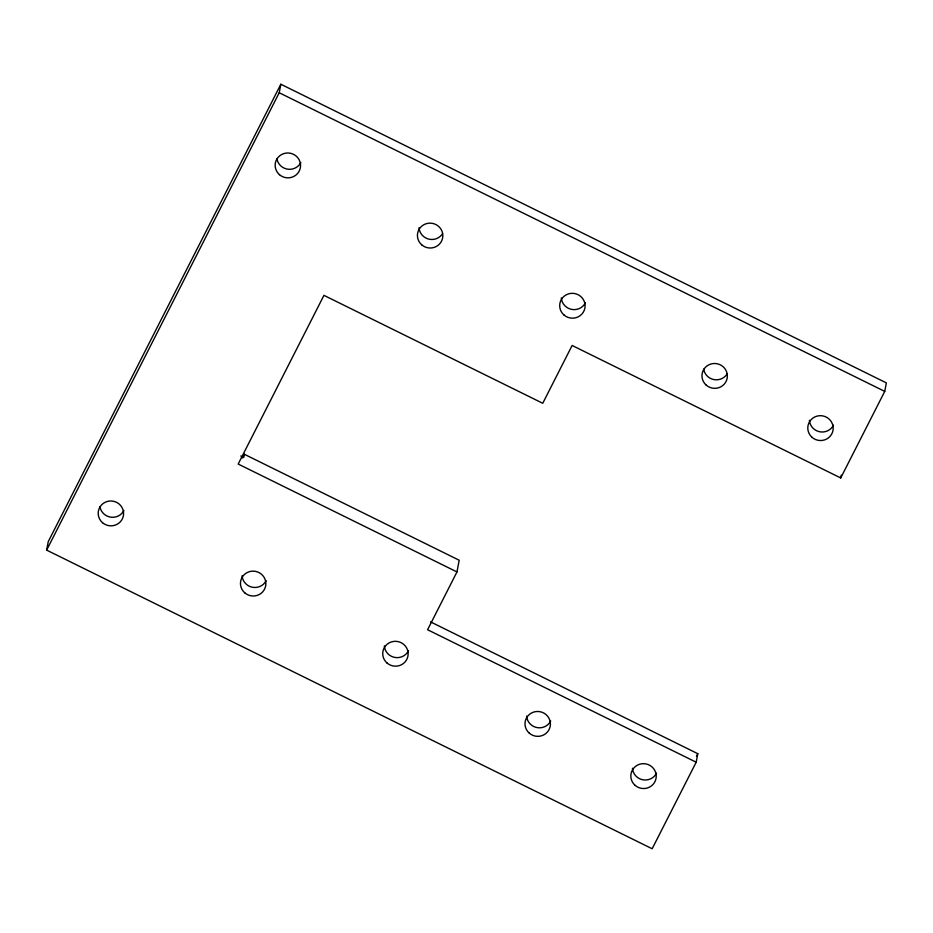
<?xml version="1.0" encoding="UTF-8"?>
<svg xmlns="http://www.w3.org/2000/svg" width="933" height="933" viewBox="0 0 933 933"><rect width="100%" height="100%" fill="white"/><g stroke="black" fill="none" stroke-linecap="round" stroke-linejoin="round"><path stroke-width="1.4" d="M46.65 550.12L48.259 541.606L280.833 84.238L886.35 382.88L884.741 391.394L840.726 477.953L572.127 345.478L542.749 403.278L323.949 295.364L238.183 464.039L456.972 571.941L427.582 629.74L696.181 762.214L652.167 848.762L46.65 550.12L279.224 92.752L280.833 84.238M456.972 571.941L459.188 560.232L244.341 454.266L243.735 457.462L240.772 456.004M696.181 762.214L697.791 753.689L430.498 621.856M840.726 477.953L841.263 475.119M242.428 458.033L244.341 454.266M696.473 756.278L697.791 753.689M279.224 92.752L884.741 391.394M123.891 510.503A12.724 12.432 10.7 0 1 99.948 506.654M550.703 721.011A12.724 12.432 10.7 0 1 526.632 716.077M585.388 302.84A12.724 12.432 10.7 0 1 561.328 297.919M727.122 373.958A12.724 12.432 10.7 0 1 703.704 369.153M266.162 580.676A12.724 12.432 10.7 0 1 242.09 575.743M442.592 233.623A12.724 12.432 10.7 0 1 419.057 227.745M300.858 162.505A12.724 12.432 10.7 0 1 276.903 158.657M833.484 425.203A12.724 12.432 10.7 0 1 809.412 420.282M408.432 650.837A12.724 12.432 10.7 0 1 384.361 645.904M656.529 773.2A12.724 12.432 10.7 0 1 632.457 768.267M102.502 522.678A12.724 12.432 10.7 0 0 123.354 515.961A12.724 12.432 10.7 0 0 106.84 501.592A12.724 12.432 10.7 0 0 102.502 522.678M244.773 592.84A12.724 12.432 10.7 0 0 265.625 586.134A12.724 12.432 10.7 0 0 249.099 571.754A12.724 12.432 10.7 0 0 244.773 592.84M387.032 663.013A12.724 12.432 10.7 0 0 407.896 656.296A12.724 12.432 10.7 0 0 391.37 641.927A12.724 12.432 10.7 0 0 387.032 663.013M529.303 733.175A12.724 12.432 10.7 0 0 550.167 726.469A12.724 12.432 10.7 0 0 533.641 712.089A12.724 12.432 10.7 0 0 529.303 733.175M635.128 785.376A12.724 12.432 10.7 0 0 655.992 778.658A12.724 12.432 10.7 0 0 639.467 764.29A12.724 12.432 10.7 0 0 635.128 785.376M279.457 174.681A12.724 12.432 10.7 0 0 300.321 167.963A12.724 12.432 10.7 0 0 283.795 153.595A12.724 12.432 10.7 0 0 279.457 174.681M421.728 244.843A12.724 12.432 10.7 0 0 442.592 238.137A12.724 12.432 10.7 0 0 426.066 223.757A12.724 12.432 10.7 0 0 421.728 244.843M563.999 315.016A12.724 12.432 10.7 0 0 584.851 308.298A12.724 12.432 10.7 0 0 568.337 293.93A12.724 12.432 10.7 0 0 563.999 315.016M706.269 385.177A12.724 12.432 10.7 0 0 727.122 378.471A12.724 12.432 10.7 0 0 710.596 364.103A12.724 12.432 10.7 0 0 706.269 385.177M812.095 437.379A12.724 12.432 10.7 0 0 832.947 430.661A12.724 12.432 10.7 0 0 816.433 416.293A12.724 12.432 10.7 0 0 812.095 437.379"/></g></svg>
